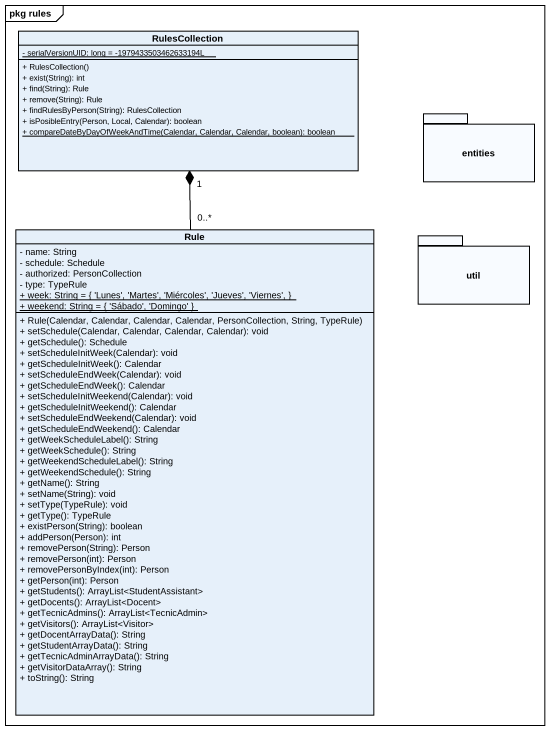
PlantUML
@startuml
mainframe pkg rules
hide circle
hide empty members
skinparam classAttributeIconSize 0
class RulesCollection {
  {static} - serialVersionUID: long = -1979433503462633194L
  + RulesCollection()
  + exist(String): int
  + find(String): Rule
  + remove(String): Rule
  + findRulesByPerson(String): RulesCollection
  + isPosibleEntry(Person, Local, Calendar): boolean
  {static} + compareDateByDayOfWeekAndTime(Calendar, Calendar, Calendar, boolean): boolean
}
package entities {
}
class Rule {
  - name: String
  - schedule: Schedule
  - authorized: PersonCollection
  - type: TypeRule
  {static} + week: String = { 'Lunes', 'Martes', 'Miércoles', 'Jueves', 'Viernes', }
  {static} + weekend: String = { 'Sábado', 'Domingo' }
  + Rule(Calendar, Calendar, Calendar, Calendar, PersonCollection, String, TypeRule)
  + setSchedule(Calendar, Calendar, Calendar, Calendar): void
  + getSchedule(): Schedule
  + setScheduleInitWeek(Calendar): void
  + getScheduleInitWeek(): Calendar
  + setScheduleEndWeek(Calendar): void
  + getScheduleEndWeek(): Calendar
  + setScheduleInitWeekend(Calendar): void
  + getScheduleInitWeekend(): Calendar
  + setScheduleEndWeekend(Calendar): void
  + getScheduleEndWeekend(): Calendar
  + getWeekScheduleLabel(): String
  + getWeekSchedule(): String
  + getWeekendScheduleLabel(): String
  + getWeekendSchedule(): String
  + getName(): String
  + setName(String): void
  + setType(TypeRule): void
  + getType(): TypeRule
  + existPerson(String): boolean
  + addPerson(Person): int
  + removePerson(String): Person
  + removePerson(int): Person
  + removePersonByIndex(int): Person
  + getPerson(int): Person
  + getStudents(): ArrayList<StudentAssistant>
  + getDocents(): ArrayList<Docent>
  + getTecnicAdmins(): ArrayList<TecnicAdmin>
  + getVisitors(): ArrayList<Visitor>
  + getDocentArrayData(): String
  + getStudentArrayData(): String
  + getTecnicAdminArrayData(): String
  + getVisitorDataArray(): String
  + toString(): String
}
package util {
}
Rule "0..*" -up-* "1" RulesCollection
@enduml
